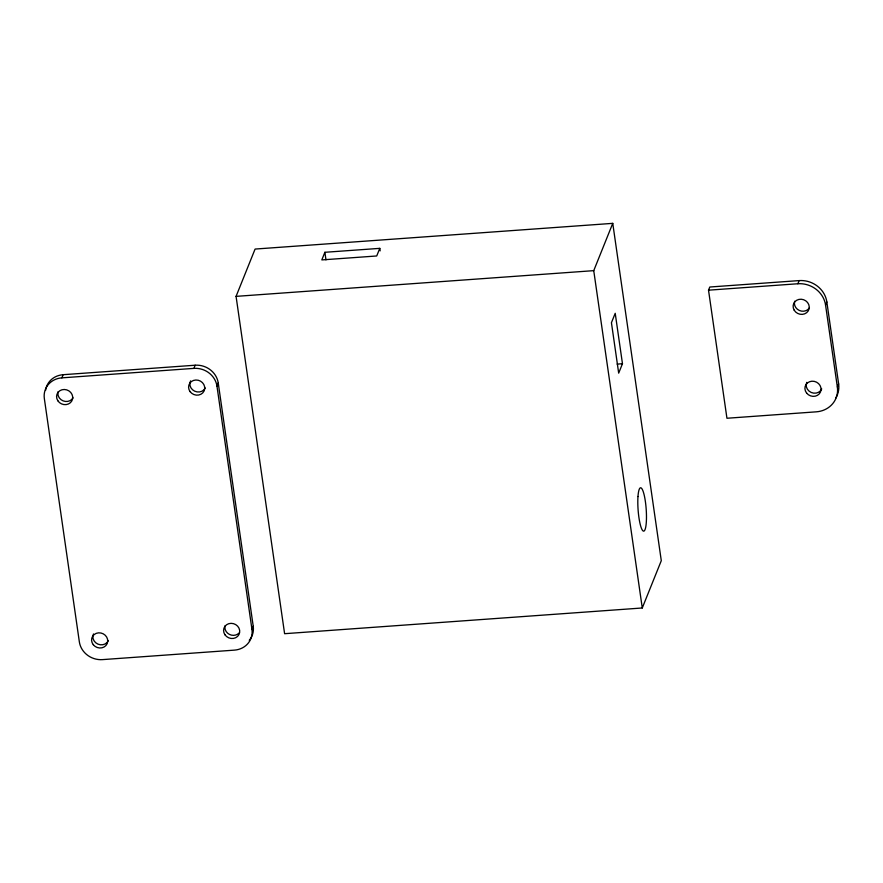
<?xml version="1.0" encoding="UTF-8"?>
<svg xmlns="http://www.w3.org/2000/svg" width="883" height="883" viewBox="0 0 883 883"><rect width="100%" height="100%" fill="white"/><g stroke="black" fill="none" stroke-linecap="round" stroke-linejoin="round"><path stroke-width="1.32" d="M253.233 626.312L251.964 629.469A20.728 19.018 21.9 0 1 234.425 650.131L102.417 659.623A20.728 19.018 21.9 0 1 79.349 641.875L44.338 398.531A20.728 19.018 21.9 0 1 61.887 377.858L63.157 374.701L195.154 365.22A20.728 19.018 21.9 0 1 218.233 382.968L253.233 626.312A20.728 19.018 21.9 0 1 249.249 640.318M61.887 377.858L193.896 368.377L195.154 365.22M236.07 296.368L255.088 249.061L612.758 223.355L661.29 560.683L642.272 607.979L284.602 633.696L236.07 296.368L593.74 270.651L612.758 223.355M251.964 629.469L216.964 386.125L218.233 382.968M324.878 252.295L321.82 259.911L376.721 255.971L379.789 248.355L324.878 252.295L325.97 259.856M622.471 363.719L618.685 373.134L611.433 322.714L615.219 313.299L622.471 363.719L617.14 364.105M838.629 383.873L837.36 387.03A24.867 22.826 21.9 0 1 816.3 411.831L726.941 418.255L708.519 290.176L709.789 287.019L799.148 280.595A24.867 22.826 21.9 0 1 826.83 301.898L838.629 383.873A24.867 22.826 21.9 0 1 835.605 398.266M708.519 290.176L797.879 283.752L799.148 280.595M837.36 387.03L825.561 305.054L826.83 301.898M593.74 270.651L642.272 607.979M379.789 248.355L380.154 250.871M797.879 283.752A24.867 22.826 21.9 0 1 825.561 305.054M809.424 307.869A8.157 7.483 21.9 0 1 799.336 310.463A8.157 7.483 21.9 0 1 794.678 301.213M821.731 388.895A8.157 7.483 21.9 0 1 811.212 392.46A8.157 7.483 21.9 0 1 806.786 382.35M45.585 390.352A20.728 19.018 21.9 0 1 63.157 374.701M73.079 397.803A8.157 7.483 21.9 0 1 63.157 400.882A8.157 7.483 21.9 0 1 58.035 391.842M205.286 387.946A8.157 7.483 21.9 0 1 194.613 391.147A8.157 7.483 21.9 0 1 190.562 380.904M239.017 633.078A8.157 7.483 21.9 0 1 229.392 634.38A8.157 7.483 21.9 0 1 225.01 625.881M108.388 640.539A8.157 7.483 21.9 0 1 97.87 644.093A8.157 7.483 21.9 0 1 93.455 633.972M193.896 368.377A20.728 19.018 21.9 0 1 216.964 386.125M637.979 496.533A21.755 4.062 85.9 0 0 643.177 531.014A21.755 4.062 85.9 0 0 645.274 500.793A21.755 4.062 85.9 0 0 637.979 496.533M794.181 310.165A8.157 7.483 21.9 0 0 808.155 311.026A8.157 7.483 21.9 0 0 801.245 299.238A8.157 7.483 21.9 0 0 794.181 310.165M806.609 393.067A8.157 7.483 21.9 0 0 820.462 392.052A8.157 7.483 21.9 0 0 811.885 381.213A8.157 7.483 21.9 0 0 806.609 393.067M57.848 400.772A8.157 7.483 21.9 0 0 71.81 400.959A8.157 7.483 21.9 0 0 64.282 389.491A8.157 7.483 21.9 0 0 57.848 400.772M93.267 644.689A8.157 7.483 21.9 0 0 107.119 643.696A8.157 7.483 21.9 0 0 98.565 632.846A8.157 7.483 21.9 0 0 93.267 644.689M190.11 391.644A8.157 7.483 21.9 0 0 204.017 391.103A8.157 7.483 21.9 0 0 195.838 380.01A8.157 7.483 21.9 0 0 190.11 391.644M224.966 634.789A8.157 7.483 21.9 0 0 238.918 634.645A8.157 7.483 21.9 0 0 231.092 623.343A8.157 7.483 21.9 0 0 224.966 634.789"/></g></svg>
